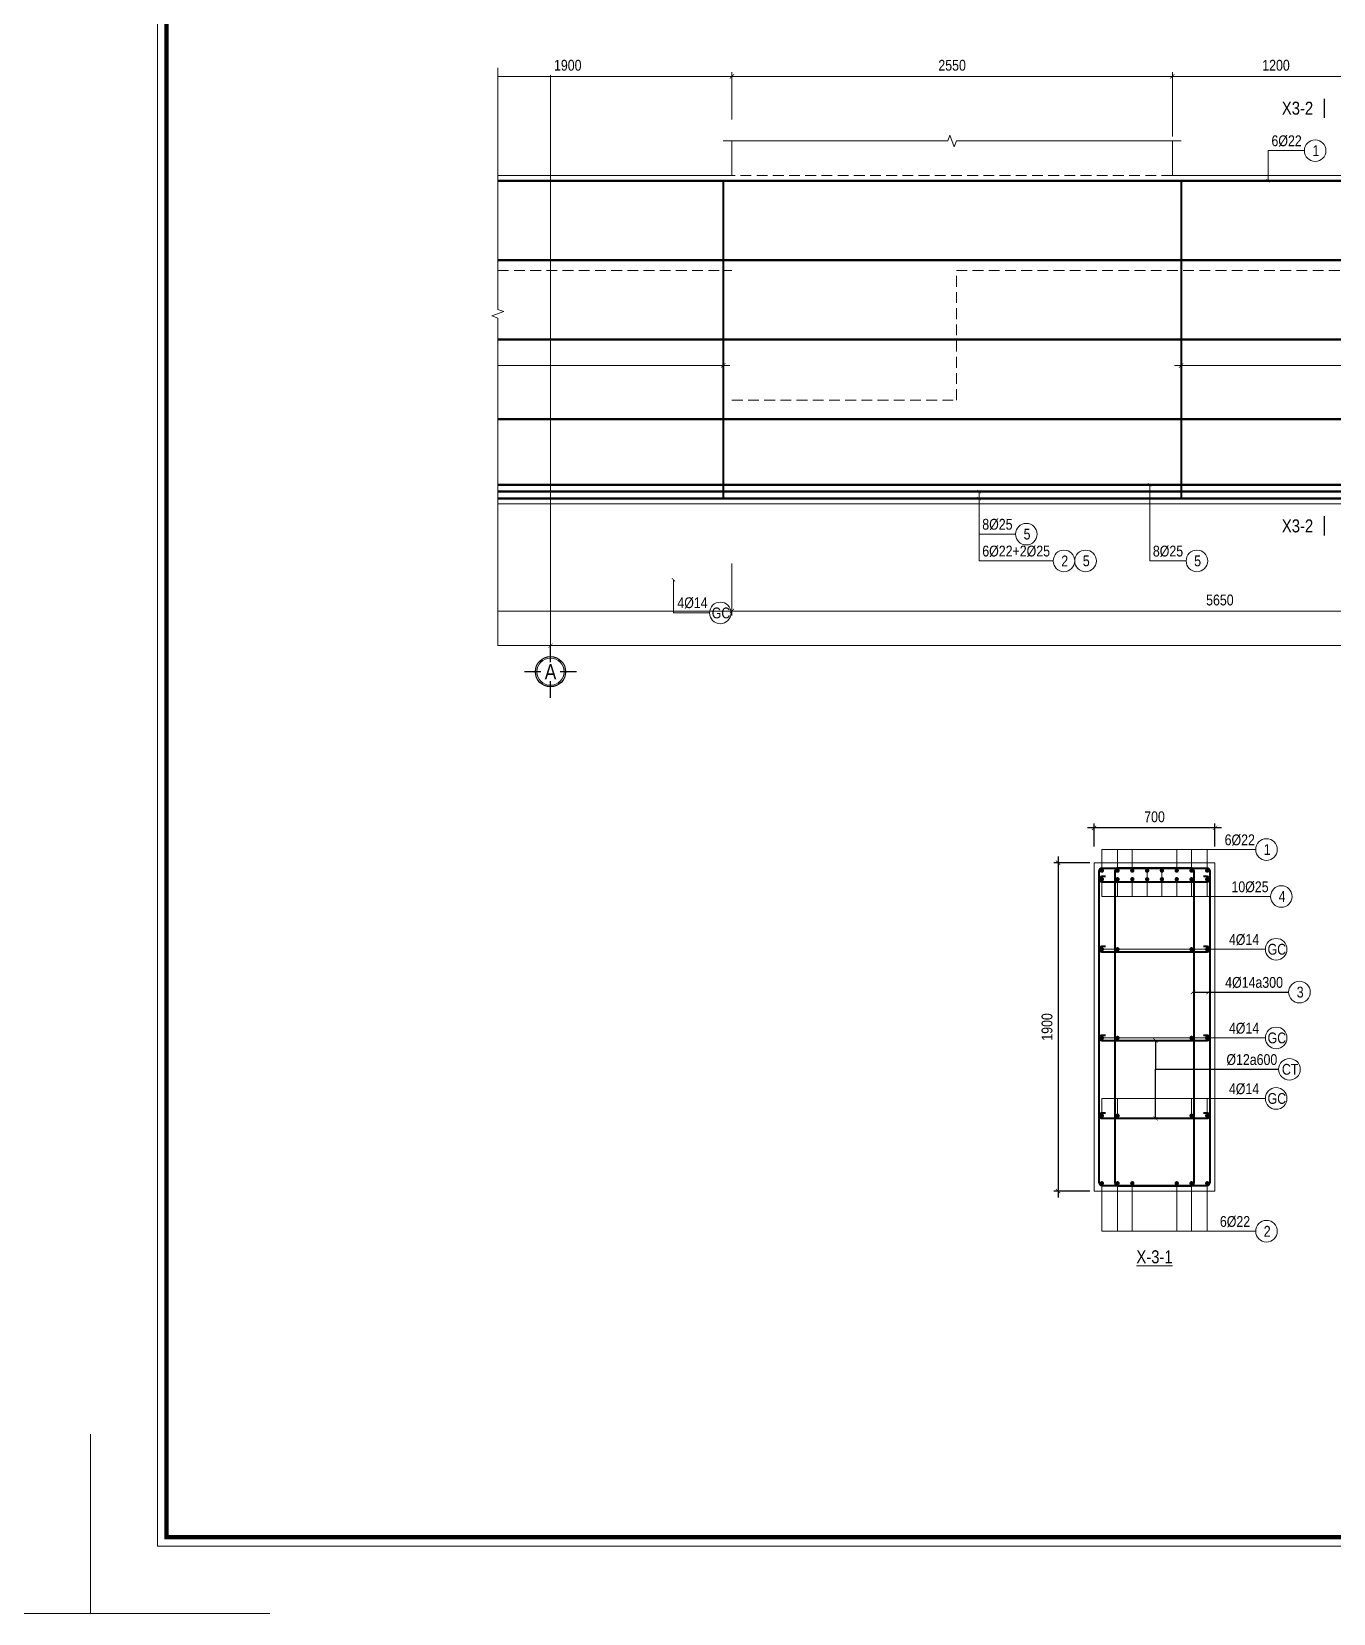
# Model space of a CAD drawing. Header units: millimetres. Extents: x 3014920 to 3563667, y -1638653 to -1356471.
# Drawn here: x 3040061 to 3047597, y -1601326 to -1592170 of the extents above; entities that cross this region are included whole.
import ezdxf
from ezdxf.enums import TextEntityAlignment as Align
from ezdxf.xclip import XClip

# ---------------------------------------------------------------- set-up
doc = ezdxf.new("R2010")
doc.units = ezdxf.units.MM
doc.header["$MEASUREMENT"] = 0
doc.header["$XCLIPFRAME"] = 0
doc.header["$PDMODE"] = 2
for name, pattern in [('6 TANG DIEN HINH 14-15$0$ACAD_ISO10W100', [18, 12, -3, 0, -3]), ('ACAD_ISO04W100', [30, 24, -3, 0, -3]), ('HIDDEN', [0.375, 0.25, -0.125])]:
    doc.linetypes.add(name, pattern=pattern)
doc.layers.get('0').update_dxf_attribs({"lineweight": 9})
doc.layers.get('Defpoints').update_dxf_attribs({"color": 10, "lineweight": 0})
for name, color, linetype, lineweight in [('2', 2, 'Continuous', 20), ('CDAI', 21, 'Continuous', 40), ('CTHEP', 50, 'Continuous', 50), ('DBAO', 90, 'Continuous', 13), ('DGIONG', 130, 'Continuous', 13), ('KTH', 154, 'Continuous', 9), ('Net khuat', 8, 'HIDDEN', 13), ('TEXT', 7, 'Continuous', 15), ('TRUC', 251, 'ACAD_ISO04W100', 9)]:
    doc.layers.add(name, color=color, linetype=linetype, lineweight=lineweight)
doc.layers.add('8', color=8, linetype='Continuous')
doc.styles.add('HELVECONDENSE', font='VHELVCN_0.TTF')
doc.styles.add('Star-HelCon', font='VHELVCN_0.TTF')
doc.styles.add('TTP-HelCon', font='VHELVCN_0.TTF')
doc.styles.add('VNI-HELVE-CONDENSE', font='VHELVCN_0.TTF')
doc.dimstyles.new('kc-25', dxfattribs={"dimtxt": 62.5, "dimasz": 20, "dimexe": 20, "dimexo": 50, "dimgap": 25, "dimtad": 3, "dimdec": 0, "dimzin": 0, "dimdsep": 46, "dimtxsty": 'VNI-HELVE-CONDENSE', "dimblk": 'DIM', "dimcen": 2.5, "dimclrd": 256, "dimclre": 154, "dimclrt": 7, "dimaunit": 1, "dimadec": 0, "dimazin": 0, "dimtfac": 1, "dimtdec": 0, "dimtix": 1, "dimtmove": 0, "dimatfit": 3, "dimldrblk": 'DOT', "dimfxl": 1, "dimtolj": 1, "dimtzin": 0, "dimarcsym": 0})
doc.dimstyles.new('TTP-25', dxfattribs={"dimscale": 25, "dimtxt": 2.5, "dimasz": 1, "dimexe": 1, "dimexo": 1, "dimgap": 0.09, "dimtad": 0, "dimdec": 4, "dimrnd": 1, "dimzin": 9, "dimdsep": 46, "dimtxsty": 'TTP-HelCon', "dimblk": 'ARCHTICK', "dimcen": 0.09, "dimdle": 1.5, "dimclrd": 256, "dimclre": 256, "dimclrt": 7, "dimadec": 0, "dimazin": 0, "dimtfac": 1, "dimtdec": 4, "dimtmove": 0, "dimatfit": 3, "dimldrblk": 'ARCHTICK', "dimfxl": 1, "dimtvp": 1, "dimtolj": 1, "dimtzin": 0, "dimarcsym": 0})

# ---------------------------------------------------------------- blocks, each defined once
blk = doc.blocks.new('_ArchTick')
at = {"color": 0, "linetype": 'ByBlock', "const_width": 0.15}
blk.add_lwpolyline([(-0.5, -0.5), (0.5, 0.5)], dxfattribs=at)
blk = doc.blocks.new('*D1165')
at = {"layer": 'Defpoints', "color": 0, "transparency": 16777216}
for p in [(46.7, -473.4), (10946.7, -473.4), (46.7, -974.4)]:
    blk.add_point(p, dxfattribs=at)
at = {"layer": 'KTH', "lineweight": -2, "transparency": 16777216}
for p, q in [((46.7, -498.4), (46.7, -999.4)), ((10946.7, -498.4), (10946.7, -999.4)), ((10984.2, -974.4), (9.2, -974.4))]:
    blk.add_line(p, q, dxfattribs=at)
at = {"layer": 'KTH', "lineweight": -2, "transparency": 16777216, "xscale": 25, "yscale": 25, "zscale": 25, "rotation": 180}
blk.add_blockref('_ArchTick', (46.7, -974.4), dxfattribs=at)
at = {"layer": 'KTH', "lineweight": -2, "transparency": 16777216, "xscale": 25, "yscale": 25, "zscale": 25}
blk.add_blockref('_ArchTick', (10946.7, -974.4), dxfattribs=at)
at = {"layer": 'KTH', "color": 7, "transparency": 16777216, "insert": (5496.7, -910.5), "char_height": 62.5, "attachment_point": 5, "style": 'TTP-HelCon'}
blk.add_mtext('\\A1;10900', dxfattribs=at)
blk = doc.blocks.new('dau truc')
blk.add_circle((0, 0), 180)
at = {"layer": '8'}
for p, q in [((0, 127), (0, 345)), ((-127, 0), (-345, 0)), ((0, -345), (0, -127)), ((345, 0), (127, 0))]:
    blk.add_line(p, q, dxfattribs=at)
blk.add_circle((0, 0), 200, dxfattribs=at)
at = {"layer": 'TEXT', "style": 'HELVECONDENSE'}
blk.add_attdef('A', text='', height=233, dxfattribs=at).set_placement((0, 0), align=Align.MIDDLE)
blk = doc.blocks.new('*D1176')
at = {"layer": 'Defpoints', "color": 0, "transparency": 16777216}
for p in [(8196.7, 1144.2), (11946.7, 1144.2), (8196.7, 647)]:
    blk.add_point(p, dxfattribs=at)
at = {"layer": 'KTH', "lineweight": -2, "transparency": 16777216}
for p, q in [((8196.7, 1119.2), (8196.7, 622)), ((11946.7, 1119.2), (11946.7, 622)), ((11984.2, 647), (8159.2, 647))]:
    blk.add_line(p, q, dxfattribs=at)
at = {"layer": 'KTH', "lineweight": -2, "transparency": 16777216, "xscale": 25, "yscale": 25, "zscale": 25, "rotation": 180}
blk.add_blockref('_ArchTick', (8196.7, 647), dxfattribs=at)
at = {"layer": 'KTH', "lineweight": -2, "transparency": 16777216, "xscale": 25, "yscale": 25, "zscale": 25}
blk.add_blockref('_ArchTick', (11946.7, 647), dxfattribs=at)
at = {"layer": 'KTH', "color": 7, "transparency": 16777216, "insert": (10071.7, 717), "char_height": 62.5, "attachment_point": 5, "style": 'TTP-HelCon'}
blk.add_mtext('\\A1;4Þ14a250-3', dxfattribs=at)
blk = doc.blocks.new('*D1177')
at = {"layer": 'Defpoints', "color": 0, "transparency": 16777216}
for p in [(11996.7, 2321), (10096.7, 2047), (11996.7, 2047)]:
    blk.add_point(p, dxfattribs=at)
at = {"layer": 'KTH', "lineweight": -2, "transparency": 16777216}
for p, q in [((10059.2, 2321), (12034.2, 2321)), ((10096.7, 2072), (10096.7, 2346)), ((11996.7, 2072), (11996.7, 2346))]:
    blk.add_line(p, q, dxfattribs=at)
at = {"layer": 'KTH', "lineweight": -2, "transparency": 16777216, "xscale": 25, "yscale": 25, "zscale": 25, "rotation": 180}
blk.add_blockref('_ArchTick', (10096.7, 2321), dxfattribs=at)
at = {"layer": 'KTH', "lineweight": -2, "transparency": 16777216, "xscale": 25, "yscale": 25, "zscale": 25}
blk.add_blockref('_ArchTick', (11996.7, 2321), dxfattribs=at)
at = {"layer": 'KTH', "color": 7, "transparency": 16777216, "insert": (11046.7, 2384.9), "char_height": 62.5, "attachment_point": 5, "style": 'TTP-HelCon'}
blk.add_mtext('\\A1;1900', dxfattribs=at)
blk = doc.blocks.new('*D1179')
at = {"layer": 'Defpoints', "color": 0, "transparency": 16777216}
for p in [(14596.7, 1119.2), (17646.7, 1144.2), (17646.7, 647)]:
    blk.add_point(p, dxfattribs=at)
at = {"layer": 'KTH', "lineweight": -2, "transparency": 16777216}
for p, q in [((17646.7, 1119.2), (17646.7, 622)), ((14596.7, 1094.2), (14596.7, 622)), ((14559.2, 647), (17684.2, 647))]:
    blk.add_line(p, q, dxfattribs=at)
at = {"layer": 'KTH', "lineweight": -2, "transparency": 16777216, "xscale": 25, "yscale": 25, "zscale": 25, "rotation": 180}
blk.add_blockref('_ArchTick', (14596.7, 647), dxfattribs=at)
at = {"layer": 'KTH', "lineweight": -2, "transparency": 16777216, "xscale": 25, "yscale": 25, "zscale": 25}
blk.add_blockref('_ArchTick', (17646.7, 647), dxfattribs=at)
at = {"layer": 'KTH', "color": 7, "transparency": 16777216, "insert": (16121.7, 717), "char_height": 62.5, "attachment_point": 5, "style": 'TTP-HelCon'}
blk.add_mtext('\\A1;4Þ14a150-3', dxfattribs=at)
blk = doc.blocks.new('*D1181')
at = {"layer": 'Defpoints', "color": 0, "transparency": 16777216}
for p in [(8196.7, -473.4), (11996.7, -473.4), (8196.7, -774.4)]:
    blk.add_point(p, dxfattribs=at)
at = {"layer": 'KTH', "lineweight": -2, "transparency": 16777216}
for p, q in [((8196.7, -498.4), (8196.7, -799.4)), ((11996.7, -498.4), (11996.7, -799.4)), ((12034.2, -774.4), (8159.2, -774.4))]:
    blk.add_line(p, q, dxfattribs=at)
at = {"layer": 'KTH', "lineweight": -2, "transparency": 16777216, "xscale": 25, "yscale": 25, "zscale": 25, "rotation": 180}
blk.add_blockref('_ArchTick', (8196.7, -774.4), dxfattribs=at)
at = {"layer": 'KTH', "lineweight": -2, "transparency": 16777216, "xscale": 25, "yscale": 25, "zscale": 25}
blk.add_blockref('_ArchTick', (11996.7, -774.4), dxfattribs=at)
at = {"layer": 'KTH', "color": 7, "transparency": 16777216, "insert": (10096.7, -710.6), "char_height": 62.5, "attachment_point": 5, "style": 'TTP-HelCon'}
blk.add_mtext('\\A1;3800', dxfattribs=at)
blk = doc.blocks.new('*D1182')
at = {"layer": 'Defpoints', "color": 0, "transparency": 16777216}
for p in [(17646.7, -123), (11996.7, -473.4), (11996.7, -774.4)]:
    blk.add_point(p, dxfattribs=at)
at = {"layer": 'KTH', "lineweight": -2, "transparency": 16777216}
for p, q in [((17646.7, -148), (17646.7, -799.4)), ((11996.7, -498.4), (11996.7, -799.4)), ((17684.2, -774.4), (11959.2, -774.4))]:
    blk.add_line(p, q, dxfattribs=at)
at = {"layer": 'KTH', "lineweight": -2, "transparency": 16777216, "xscale": 25, "yscale": 25, "zscale": 25, "rotation": 180}
blk.add_blockref('_ArchTick', (11996.7, -774.4), dxfattribs=at)
at = {"layer": 'KTH', "lineweight": -2, "transparency": 16777216, "xscale": 25, "yscale": 25, "zscale": 25}
blk.add_blockref('_ArchTick', (17646.7, -774.4), dxfattribs=at)
at = {"layer": 'KTH', "color": 7, "transparency": 16777216, "insert": (14821.7, -710.6), "char_height": 62.5, "attachment_point": 5, "style": 'TTP-HelCon'}
blk.add_mtext('\\A1;5650', dxfattribs=at)
blk = doc.blocks.new('*D1184')
at = {"layer": 'Defpoints', "color": 0, "transparency": 16777216}
for p in [(10946.7, -473.4), (23196.7, -473.4), (23196.7, -974.4)]:
    blk.add_point(p, dxfattribs=at)
at = {"layer": 'KTH', "lineweight": -2, "transparency": 16777216}
for p, q in [((10946.7, -498.4), (10946.7, -999.4)), ((23196.7, -498.4), (23196.7, -999.4)), ((10909.2, -974.4), (23234.2, -974.4))]:
    blk.add_line(p, q, dxfattribs=at)
at = {"layer": 'KTH', "lineweight": -2, "transparency": 16777216, "xscale": 25, "yscale": 25, "zscale": 25, "rotation": 180}
blk.add_blockref('_ArchTick', (10946.7, -974.4), dxfattribs=at)
at = {"layer": 'KTH', "lineweight": -2, "transparency": 16777216, "xscale": 25, "yscale": 25, "zscale": 25}
blk.add_blockref('_ArchTick', (23196.7, -974.4), dxfattribs=at)
at = {"layer": 'KTH', "color": 7, "transparency": 16777216, "insert": (17071.7, -910.5), "char_height": 62.5, "attachment_point": 5, "style": 'TTP-HelCon'}
blk.add_mtext('\\A1;12250', dxfattribs=at)
blk = doc.blocks.new('MC')
at = {"layer": 'CTHEP', "const_width": 10, "elevation": 0}
blk.add_lwpolyline([(36, 150), (36, 0)], dxfattribs=at)
at = {"layer": 'TEXT', "style": 'TTP-HelCon'}
blk.add_attdef('A', text='', height=100, dxfattribs=at).set_placement((-50, 26), align=Align.RIGHT)
blk = doc.blocks.new('DIM')
h = blk.add_hatch(color=1)
h.paths.add_polyline_path([(0.49, 0.29, 1), (0.29, 0.49), (-0.19, 0), (0.19, 0)])
h.paths.add_polyline_path([(0.19, 0), (-0.19, 0), (-0.49, -0.29, 1), (-0.29, -0.49)])
at = {"color": 9}
for p, q in [((-0.19, 0), (-1.5, 0)), ((0.19, 0), (1.5, 0))]:
    blk.add_line(p, q, dxfattribs=at)
at = {"color": 1}
for p, q in [((-0.49, -0.29), (0.29, 0.49)), ((-0.29, -0.49), (0.49, 0.29)), ((-0.19, 0), (0.19, 0))]:
    blk.add_line(p, q, dxfattribs=at)
blk.add_arc((-0.39, -0.39), 0.138, 135, 315, dxfattribs=at)
blk = doc.blocks.new('*D1190')
at = {"layer": 'Defpoints', "color": 0, "transparency": 16777216}
for p in [(14546.7, 2321), (11996.7, 2047), (14546.7, 1947)]:
    blk.add_point(p, dxfattribs=at)
at = {"layer": 'KTH', "lineweight": -2, "transparency": 16777216}
for p, q in [((11959.2, 2321), (14584.2, 2321)), ((11996.7, 2072), (11996.7, 2346)), ((14546.7, 1972), (14546.7, 2346))]:
    blk.add_line(p, q, dxfattribs=at)
at = {"layer": 'KTH', "lineweight": -2, "transparency": 16777216, "xscale": 25, "yscale": 25, "zscale": 25, "rotation": 180}
blk.add_blockref('_ArchTick', (11996.7, 2321), dxfattribs=at)
at = {"layer": 'KTH', "lineweight": -2, "transparency": 16777216, "xscale": 25, "yscale": 25, "zscale": 25}
blk.add_blockref('_ArchTick', (14546.7, 2321), dxfattribs=at)
at = {"layer": 'KTH', "color": 7, "transparency": 16777216, "insert": (13271.7, 2384.9), "char_height": 62.5, "attachment_point": 5, "style": 'TTP-HelCon'}
blk.add_mtext('\\A1;2550', dxfattribs=at)
blk = doc.blocks.new('*D1191')
at = {"layer": 'Defpoints', "color": 0, "transparency": 16777216}
for p in [(15746.7, 2321), (14546.7, 1947), (15746.7, 1909.3)]:
    blk.add_point(p, dxfattribs=at)
at = {"layer": 'KTH', "lineweight": -2, "transparency": 16777216}
for p, q in [((14509.2, 2321), (15784.2, 2321)), ((14546.7, 1972), (14546.7, 2346)), ((15746.7, 1934.3), (15746.7, 2346))]:
    blk.add_line(p, q, dxfattribs=at)
at = {"layer": 'KTH', "lineweight": -2, "transparency": 16777216, "xscale": 25, "yscale": 25, "zscale": 25, "rotation": 180}
blk.add_blockref('_ArchTick', (14546.7, 2321), dxfattribs=at)
at = {"layer": 'KTH', "lineweight": -2, "transparency": 16777216, "xscale": 25, "yscale": 25, "zscale": 25}
blk.add_blockref('_ArchTick', (15746.7, 2321), dxfattribs=at)
at = {"layer": 'KTH', "color": 7, "transparency": 16777216, "insert": (15146.7, 2384.9), "char_height": 62.5, "attachment_point": 5, "style": 'TTP-HelCon'}
blk.add_mtext('\\A1;1200', dxfattribs=at)
blk = doc.blocks.new('*D335')
at = {"layer": 'Defpoints', "color": 0, "ltscale": 500, "transparency": 16777216}
for p in [(3046211.6, -1596981.9), (3046003.3, -1598881.9), (3046211.6, -1598881.9)]:
    blk.add_point(p, dxfattribs=at)
at = {"layer": 'KTH', "lineweight": -2, "ltscale": 500, "transparency": 16777216}
for p, q in [((3046186.6, -1596981.9), (3045978.3, -1596981.9)), ((3046003.3, -1596944.4), (3046003.3, -1598919.4)), ((3046186.6, -1598881.9), (3045978.3, -1598881.9))]:
    blk.add_line(p, q, dxfattribs=at)
at = {"layer": 'KTH', "lineweight": -2, "ltscale": 500, "transparency": 16777216, "xscale": 25, "yscale": 25, "zscale": 25}
for p, rotation in [((3046003.3, -1596981.9), 90), ((3046003.3, -1598881.9), 270)]:
    blk.add_blockref('_ArchTick', p, dxfattribs=dict(at, rotation=rotation))
at = {"layer": 'KTH', "color": 7, "ltscale": 500, "transparency": 16777216, "insert": (3045939.5, -1597931.9), "char_height": 62.5, "attachment_point": 5, "rotation": 90, "style": 'TTP-HelCon'}
blk.add_mtext('\\A1;1900', dxfattribs=at)
blk = doc.blocks.new('*D336')
at = {"layer": 'Defpoints', "color": 0, "ltscale": 500, "transparency": 16777216}
for p in [(3046211.6, -1596779.6), (3046211.6, -1596912.9), (3046911.6, -1596912.9)]:
    blk.add_point(p, dxfattribs=at)
at = {"layer": 'KTH', "lineweight": -2, "ltscale": 500, "transparency": 16777216}
for p, q in [((3046949.1, -1596779.6), (3046174.1, -1596779.6)), ((3046211.6, -1596887.9), (3046211.6, -1596754.6)), ((3046911.6, -1596887.9), (3046911.6, -1596754.6))]:
    blk.add_line(p, q, dxfattribs=at)
at = {"layer": 'KTH', "lineweight": -2, "ltscale": 500, "transparency": 16777216, "xscale": 25, "yscale": 25, "zscale": 25, "rotation": 180}
blk.add_blockref('_ArchTick', (3046211.6, -1596779.6), dxfattribs=at)
at = {"layer": 'KTH', "lineweight": -2, "ltscale": 500, "transparency": 16777216, "xscale": 25, "yscale": 25, "zscale": 25}
blk.add_blockref('_ArchTick', (3046911.6, -1596779.6), dxfattribs=at)
at = {"layer": 'KTH', "color": 7, "ltscale": 500, "transparency": 16777216, "insert": (3046561.6, -1596715.8), "char_height": 62.5, "attachment_point": 5, "style": 'TTP-HelCon'}
blk.add_mtext('\\A1;700', dxfattribs=at)
blk = doc.blocks.new('CHG_XX_Khung ten')
blk.add_lwpolyline([(15, 579), (826, 579), (826, 15), (15, 15)], close=True)
at = {"color": 4, "linetype": 'Continuous', "const_width": 1}
blk.add_lwpolyline([(17, 577), (824, 577), (824, 17), (17, 17)], close=True, dxfattribs=at)
at = {"layer": 'Defpoints', "color": 1, "ltscale": 2}
for points in [[(40.06, 0), (0, 0), (0, 40)], [(800.94, 0), (841, 0), (841, 40)]]:
    blk.add_lwpolyline(points, dxfattribs=at)
blk = doc.blocks.new('2X-3')
at = {"layer": 'CDAI', "elevation": 0}
for points in [[(11946.71653, 1717.04124), (11946.71653, -122.95875)], [(14596.71653, 1717.04124), (14596.71653, -122.95875)]]:
    blk.add_lwpolyline(points, dxfattribs=at)
at = {"layer": 'CTHEP'}
for p, q in [((23866.71795, 1257.04128), (101.25775, 1257.04127)), ((23866.71795, 797.04128), (101.25775, 797.04127)), ((23866.71795, 337.04128), (101.25775, 337.04127))]:
    blk.add_line(p, q, dxfattribs=at)
at = {"layer": 'CTHEP', "elevation": 0}
for points in [[(71.25775, 1717.04127), (71.25775, 1717.04127), (23864.67004, 1717.04127)], [(71.25775, -122.95873), (23866.71795, -122.95872), (23866.71795, 577.04128)], [(8196.71653, -42.95876), (17646.70925, -42.95876)], [(8196.71653, -82.95876), (17646.70925, -82.95876)]]:
    blk.add_lwpolyline(points, dxfattribs=at)
at = {"layer": 'DBAO', "linetype": 'Continuous'}
for p, q in [((11996.71653, 1947.04125), (11996.71653, 1747.04125)), ((14546.71653, 1947.04125), (14546.71653, 1747.04125)), ((346.716, 1747.04127), (11996.71653, 1747.04125)), ((14546.71653, 1747.04125), (23896.71795, 1747.04127))]:
    blk.add_line(p, q, dxfattribs=at)
at = {"layer": 'DBAO', "linetype": 'Continuous', "elevation": 0, "flags": 128}
blk.add_lwpolyline([(23896.71795, 1747.04127), (23896.71795, -152.95873), (46.716, -152.95873)], dxfattribs=at)
at = {"layer": 'DGIONG', "linetype": 'Continuous', "elevation": 0, "flags": 128}
blk.add_lwpolyline([(14596.71653, 1947.04125), (13296.71664, 1947.04125), (13284.21664, 1912.69778), (13259.21664, 1981.38471), (13246.71664, 1947.04125), (11946.71675, 1947.04125)], dxfattribs=at)
at = {"layer": 'DGIONG'}
for centre in [(15373.39771, 1890.96861), (13701.2375, -328.96009), (13919.127, -483.94109), (14044.127, -483.94109), (14688.842, -483.94109), (11929.62383, -784.98697)]:
    blk.add_circle(centre, 62.5, dxfattribs=at)
at = {"layer": 'Net khuat', "ltscale": 250}
for p, q in [((10946.71816, 1747.04127), (10946.71816, 447.04127)), ((14546.71653, 1747.04125), (11996.71675, 1747.04125)), ((14546.70903, 1747.04125), (14546.71653, 1747.04125)), ((346.716, 1197.04127), (11996.72425, 1197.04125)), ((13296.71675, 1197.04125), (23196.71794, 1197.04127)), ((13296.71675, 447.04125), (13296.71675, 1197.04125)), ((11996.71675, 447.04125), (13296.71675, 447.04125))]:
    blk.add_line(p, q, dxfattribs=at)
at = {"layer": 'TRUC', "linetype": '6 TANG DIEN HINH 14-15$0$ACAD_ISO10W100', "ltscale": 1250, "elevation": 0}
blk.add_lwpolyline([(10946.71794, 2328.84443), (10946.71794, -811.60016)], dxfattribs=at)
at = {"xscale": 0.75, "yscale": 0.75, "zscale": 0.75}
blk.add_blockref('MC', (15399.49931, 2079.85061), dxfattribs=at).add_auto_attribs({'A': 'X3-2'})
ref = blk.add_blockref('MC', (15399.49931, -224.5168), dxfattribs=dict(xscale=-0.75, yscale=0.75, zscale=0.75, rotation=180))
ref.add_attrib('A', 'X3-2', dxfattribs={"layer": 'TEXT', "height": 75, "style": 'TTP-HelCon'}).set_placement((15361.99931, -318.64723), align=Align.RIGHT)
at = {"layer": '2', "ltscale": 300}
ref = blk.add_blockref('dau truc', (10946.71794, -1125.24676), dxfattribs=dict(at, xscale=0.4367131295148283, yscale=0.4367131295148283, zscale=0.4367131295148283))
ref.add_attrib('A', 'A', dxfattribs={"layer": 'TEXT', "height": 87.5, "style": 'HELVECONDENSE'}).set_placement((10946.71794, -1125.24676), align=Align.MIDDLE)
at = {"layer": 'TEXT', "style": 'TTP-HelCon'}
for s, p in [('6Þ22', (15120.40948, 1916.82155, 0)), ('8Þ25', (13446.31913, -303.10715, 0)), ('6Þ22+2Þ25', (13446.31913, -458.08815, 0)), ('8Þ25', (14433.92363, -458.08815, 0)), ('4Þ14', (11681.1356, -757.08992, 0))]:
    blk.add_text(s, height=62.5, dxfattribs=at).set_placement(p)
at = {"layer": 'TEXT', "style": 'Star-HelCon'}
for s, p in [('1', (15377.56438, 1890.96861)), ('5', (13705.40417, -328.96009)), ('2', (13923.29367, -483.94109)), ('5', (14048.29367, -483.94109)), ('5', (14693.00867, -483.94109)), ('GC', (11933.7905, -784.98697))]:
    blk.add_text(s, height=62.5, dxfattribs=at).set_placement(p, align=Align.MIDDLE)
at = {"layer": 'KTH'}
for base, p1, p2, picture, middle in [((11996.71653, 2321.04585), (10096.71653, 2047.04125), (11996.71653, 2047.04125), '*D1177', (11046.71653, 2384.87919)), ((14546.71653, 2321.04585), (11996.71653, 2047.04125), (14546.71653, 1947.04125), '*D1190', (13271.71653, 2384.87919)), ((15746.70925, 2321.04585), (14546.71653, 1947.04125), (15746.70925, 1909.30994), '*D1191', (15146.71289, 2384.87919)), ((11996.71653, -774.42652), (17646.70925, -122.95876), (11996.71653, -473.38225), '*D1182', (14821.71289, -710.59318)), ((8196.71653, -774.42652), (11996.71653, -473.38225), (8196.71653, -473.38225), '*D1181', (10096.71653, -710.59318)), ((23196.7179427519, -974.3822548524), (10946.7159953779, -473.3822548473), (23196.7179427519, -473.3822263819), '*D1184', (17071.7169690649, -910.5489215191))]:
    dim = blk.add_linear_dim(base=base, p1=p1, p2=p2, angle=180, dimstyle='TTP-25', override={"dimtmove": 1}, dxfattribs=at)
    dim.commit()
    dim.dimension.update_dxf_attribs({"geometry": picture, "text_midpoint": middle})
dim = blk.add_linear_dim(base=(8196.71653, 647.04124), p1=(11946.71653, 1144.17791), p2=(8196.71653, 1144.17791), angle=180, text='4Þ14a250-3', dimstyle='TTP-25', override={"dimtmove": 1}, dxfattribs=at)
dim.commit()
dim.dimension.update_dxf_attribs({"geometry": '*D1176', "text_midpoint": (10071.71653, 716.95791)})
dim = blk.add_linear_dim(base=(17646.70925, 647.04124), p1=(14596.71653, 1119.17791), p2=(17646.70925, 1144.17791), text='4Þ14a150-3', dimstyle='TTP-25', override={"dimtmove": 1}, dxfattribs=at)
dim.commit()
dim.dimension.update_dxf_attribs({"geometry": '*D1179', "text_midpoint": (16121.71289, 716.95791)})
dim = blk.add_linear_dim(base=(46.716, -974.38225), p1=(10946.716, -473.38225), p2=(46.716, -473.38223), dimstyle='TTP-25', override={"dimtmove": 1}, dxfattribs=at)
dim.commit()
dim.dimension.update_dxf_attribs({"geometry": '*D1165', "text_midpoint": (5496.716, -910.54892)})
at = {"layer": 'DGIONG'}
for points in [[(15101.89771, 1717.04127), (15101.89745, 1890.96861), (15310.89771, 1890.96861)], [(13427.80745, -82.95876), (13427.80709, -328.96009), (13638.7375, -328.96009)], [(14415.41195, -42.95876), (14415.41159, -483.94109), (14626.342, -483.94109)], [(13427.80741, -122.95875), (13427.80709, -483.94109), (13856.627, -483.94109)], [(11658.12383, -592.94272), (11658.12357, -784.98697), (11867.12383, -784.98697)]]:
    blk.add_leader(points, dimstyle='kc-25', override={"dimtad": 0, "dimldrblk": 'ArchTick', "dimfxl": 100, "dimarcsym": 1}, dxfattribs=at)

msp = doc.modelspace()

# ---------------------------------------------------------------- linework, layer by layer
at = {"layer": 'CDAI', "elevation": 0}
for points in [[(3046260.32806, -1597011.87319), (3046862.82806, -1597011.87319, -0.4142135624), (3046881.57806, -1597030.62319), (3046881.57806, -1598833.1232, -0.4142135624), (3046862.82806, -1598851.8732), (3046260.32806, -1598851.8732, -0.4142135624), (3046241.57806, -1598833.1232), (3046241.57806, -1597030.62319, -0.4142135624)], [(3046772.11378, -1597011.87319), (3046351.04235, -1597011.8732, 0.4142135624), (3046332.29235, -1597030.6232), (3046332.29235, -1598833.1232, 0.4142135624), (3046351.04235, -1598851.8732), (3046772.11378, -1598851.8732, 0.4142135624), (3046790.86378, -1598833.1232), (3046790.86378, -1597030.62319, 0.4142135624)]]:
    msp.add_lwpolyline(points, format="xyb", close=True, dxfattribs=at)
msp.add_lwpolyline([(3046278.49806, -1597061.8732), (3046256.57806, -1597061.8732, 0.4142135624), (3046241.57806, -1597076.8732), (3046241.57806, -1597076.8732, 0.4142135624), (3046256.57806, -1597091.8732), (3046866.57806, -1597091.8732, 0.4142135624), (3046881.57806, -1597076.8732), (3046881.57806, -1597076.8732, 0.4142135624), (3046866.57806, -1597061.8732), (3046844.65807, -1597061.8732)], format="xyb", dxfattribs=at)
at = {"layer": 'CDAI'}
for points in [[(3046278.49806, -1597467.14312), (3046256.57806, -1597467.14312, 0.4142135624), (3046241.57806, -1597482.14312), (3046241.57806, -1597482.14312, 0.4142135624), (3046256.57806, -1597497.14312), (3046866.57806, -1597497.14312, 0.4142135624), (3046881.57806, -1597482.14312), (3046881.57806, -1597482.14312, 0.4142135624), (3046866.57806, -1597467.14312), (3046844.65807, -1597467.14312)], [(3046278.49806, -1597980.47645), (3046256.57806, -1597980.47645, 0.4142135624), (3046241.57806, -1597995.47645), (3046241.57806, -1597995.47645, 0.4142135624), (3046256.57806, -1598010.47645), (3046866.57806, -1598010.47645, 0.4142135624), (3046881.57806, -1597995.47645), (3046881.57806, -1597995.47645, 0.4142135624), (3046866.57806, -1597980.47645), (3046844.65807, -1597980.47645)], [(3046278.49806, -1598430.80979), (3046256.57806, -1598430.80979, 0.4142135624), (3046241.57806, -1598445.80979), (3046241.57806, -1598445.80979, 0.4142135624), (3046256.57806, -1598460.80979), (3046866.57806, -1598460.80979, 0.4142135624), (3046881.57806, -1598445.80979), (3046881.57806, -1598445.80979, 0.4142135624), (3046866.57806, -1598430.80979), (3046844.65807, -1598430.80979)]]:
    msp.add_lwpolyline(points, format="xyb", dxfattribs=at)
at = {"layer": 'CTHEP', "const_width": 12.5, "elevation": 0}
for points in [[(3046250.32806, -1597026.87319, 1), (3046262.82806, -1597026.87319, 1)], [(3046250.32806, -1597076.87319, 1), (3046262.82806, -1597076.87319, 1)], [(3046341.04235, -1597026.8732, -1), (3046353.54235, -1597026.8732, -1)], [(3046341.04235, -1597076.8732, -1), (3046353.54235, -1597076.8732, -1)], [(3046426.75664, -1597026.8732, -1), (3046439.25664, -1597026.8732, -1)], [(3046426.75664, -1597076.8732, -1), (3046439.25664, -1597076.8732, -1)], [(3046512.47092, -1597026.8732, -1), (3046524.97092, -1597026.8732, -1)], [(3046610.68521, -1597026.8732, 1), (3046598.18521, -1597026.8732, 1)], [(3046696.39949, -1597026.8732, 1), (3046683.89949, -1597026.8732, 1)], [(3046696.39949, -1597076.8732, 1), (3046683.89949, -1597076.8732, 1)], [(3046782.11378, -1597026.8732, 1), (3046769.61378, -1597026.8732, 1)], [(3046782.11378, -1597076.8732, 1), (3046769.61378, -1597076.8732, 1)], [(3046860.32806, -1597026.87319, 1), (3046872.82806, -1597026.87319, 1)], [(3046860.32806, -1597076.87319, 1), (3046872.82806, -1597076.87319, 1)], [(3046250.32806, -1598836.8732, 1), (3046262.82806, -1598836.8732, 1)], [(3046341.04235, -1598836.8732, 1), (3046353.54235, -1598836.8732, 1)], [(3046426.75664, -1598836.8732, 1), (3046439.25664, -1598836.8732, 1)], [(3046696.39949, -1598836.8732, -1), (3046683.89949, -1598836.8732, -1)], [(3046782.11378, -1598836.8732, -1), (3046769.61378, -1598836.8732, -1)], [(3046860.32806, -1598836.8732, 1), (3046872.82806, -1598836.8732, 1)]]:
    msp.add_lwpolyline(points, format="xyb", close=True, dxfattribs=at)
at = {"layer": 'CTHEP', "const_width": 12.5}
for points in [[(3046512.47092, -1597076.8732, -1), (3046524.97092, -1597076.8732, -1)], [(3046610.68521, -1597076.8732, 1), (3046598.18521, -1597076.8732, 1)], [(3046250.32806, -1597482.14312, 1), (3046262.82806, -1597482.14312, 1)], [(3046341.04235, -1597482.14312, 1), (3046353.54235, -1597482.14312, 1)], [(3046769.61378, -1597482.14312, 1), (3046782.11378, -1597482.14312, 1)], [(3046860.32806, -1597482.14312, 1), (3046872.82806, -1597482.14312, 1)], [(3046250.32806, -1597995.47645, 1), (3046262.82806, -1597995.47645, 1)], [(3046341.04235, -1597995.47646, 1), (3046353.54235, -1597995.47646, 1)], [(3046769.61378, -1597995.47645, 1), (3046782.11378, -1597995.47645, 1)], [(3046860.32806, -1597995.47645, 1), (3046872.82806, -1597995.47645, 1)], [(3046250.32806, -1598445.80979, 1), (3046262.82806, -1598445.80979, 1)], [(3046341.04235, -1598445.80979, 1), (3046353.54235, -1598445.80979, 1)], [(3046769.61378, -1598445.80979, 1), (3046782.11378, -1598445.80979, 1)], [(3046860.32806, -1598445.80979, 1), (3046872.82806, -1598445.80979, 1)]]:
    msp.add_lwpolyline(points, format="xyb", close=True, dxfattribs=at)
at = {"layer": 'DBAO', "elevation": 0, "flags": 128}
for points in [[(3046211.57806, -1596981.8732), (3046911.57806, -1596981.8732)], [(3046911.57806, -1596981.8732), (3046911.57806, -1598881.8732), (3046211.57806, -1598881.8732), (3046211.57806, -1596981.8732)]]:
    msp.add_lwpolyline(points, dxfattribs=at)
at = {"layer": 'DGIONG'}
for p, q in [((3046256.57806, -1597026.87319), (3046256.57806, -1596905.1232)), ((3046256.57806, -1596905.1232), (3047147.17457, -1596905.1232)), ((3046347.29235, -1597026.8732), (3046347.29235, -1596905.1232)), ((3046433.00664, -1597026.8732), (3046433.00664, -1596905.1232)), ((3046690.14949, -1597026.8732), (3046690.14949, -1596905.1232)), ((3046775.86378, -1597026.8732), (3046775.86378, -1596905.1232)), ((3046866.57806, -1597026.87319), (3046866.57806, -1596905.1232)), ((3046256.57806, -1597076.8732), (3046256.57806, -1597176.8732)), ((3046347.29235, -1597076.8732), (3046347.29235, -1597176.8732)), ((3046433.00664, -1597076.8732), (3046433.00664, -1597176.8732)), ((3046518.72092, -1597026.8732), (3046518.72092, -1597176.8732)), ((3046604.43521, -1597026.8732), (3046604.43521, -1597176.8732)), ((3046690.14949, -1597076.8732), (3046690.14949, -1597176.8732)), ((3046775.86378, -1597076.8732), (3046775.86378, -1597176.8732)), ((3046866.57806, -1597076.8732), (3046866.57806, -1597176.8732)), ((3046256.57806, -1597176.8732), (3047233.32945, -1597176.8732)), ((3046256.57806, -1597482.14312), (3047203.13913, -1597482.14312)), ((3046256.57806, -1597995.47645), (3047203.13913, -1597995.47645)), ((3046256.57806, -1598345.80979), (3047203.13913, -1598345.80979)), ((3046256.57806, -1598445.80979), (3046256.57806, -1598345.80979)), ((3046347.29235, -1598445.80979), (3046347.29235, -1598345.80979)), ((3046775.86378, -1598445.80979), (3046775.86378, -1598345.80979)), ((3046866.57806, -1598445.80979), (3046866.57806, -1598345.80979)), ((3046256.57806, -1599114.27502), (3046256.57806, -1598836.8732)), ((3046347.29235, -1598836.8732), (3046347.29235, -1599114.27502)), ((3046433.00664, -1598836.8732), (3046433.00664, -1599114.27502)), ((3046690.14949, -1598836.8732), (3046690.14949, -1599114.27502)), ((3046775.86378, -1598836.8732), (3046775.86378, -1599114.27502)), ((3046866.57806, -1599114.27502), (3046866.57806, -1598836.8732)), ((3046256.57806, -1599114.27502), (3047147.17457, -1599114.27502))]:
    msp.add_line(p, q, dxfattribs=at)
at = {"layer": 'DGIONG', "linetype": 'Continuous', "elevation": 0, "flags": 128}
msp.add_lwpolyline([(3042760.12723, -1595724.70201), (3042760.12745, -1593828.27848), (3042725.78399, -1593815.77848), (3042794.47092, -1593790.77848), (3042760.12745, -1593778.27848), (3042760.12723, -1592379.27387)], dxfattribs=at)
at = {"layer": 'DGIONG'}
for centre in [(3047209.67457, -1596905.1232), (3047295.82945, -1597176.8732), (3047265.63913, -1597482.14312), (3047400.59252, -1597730.16373), (3047265.63913, -1597995.47645), (3047342.74202, -1598177.06958), (3047265.63913, -1598345.80979), (3047209.67457, -1599114.27502)]:
    msp.add_circle(centre, 62.5, dxfattribs=at)

# ---------------------------------------------------------------- block references
at = {"color": 5, "xscale": 25.92478421704392, "yscale": 25.92478421704392, "zscale": 25.92478421704392}
msp.add_blockref('CHG_XX_Khung ten', (3018598.62735, -1601326.46106), dxfattribs=at)
at = {"layer": 'DBAO'}
ref = msp.add_blockref('2X-3', (3032118.199, -1594750.31976), dxfattribs=at)
XClip(ref).set_block_clipping_path([(10641.9281671499, -1952.5921586859), (24676.9438666562, 2803.810720335)])

# ---------------------------------------------------------------- texts
at = {"layer": 'TEXT', "style": 'TTP-HelCon'}
for s, p in [('6Þ22', (3046967.5364, -1596880.1232)), ('10Þ25', (3047006.95018, -1597151.8732)), ('4Þ14', (3046992.30386, -1597457.14312)), ('4Þ14a300', (3046970.74422, -1597705.16373)), ('4Þ14', (3046992.30386, -1597970.47646)), ('Þ12a600', (3046977.6566, -1598152.06958)), ('4Þ14', (3046992.30386, -1598320.80979)), ('6Þ22', (3046940.0364, -1599089.27502))]:
    msp.add_text(s, height=62.5, dxfattribs=at).set_placement(p)
at = {"layer": 'TEXT', "style": 'Star-HelCon'}
for s, p in [('1', (3047213.84124, -1596905.1232)), ('4', (3047299.99611, -1597176.8732)), ('GC', (3047269.80579, -1597482.14312)), ('3', (3047404.75919, -1597730.16373)), ('GC', (3047269.80579, -1597995.47645)), ('CT', (3047346.90869, -1598177.06958)), ('GC', (3047269.80579, -1598345.80979)), ('2', (3047213.84124, -1599114.27502))]:
    msp.add_text(s, height=62.5, dxfattribs=at).set_placement(p, align=Align.MIDDLE)
at = {"layer": 'TEXT', "style": 'TTP-HelCon'}
msp.add_text('%%UX-3-1', height=75, dxfattribs=at).set_placement((3046561.57806, -1599299.86118), align=Align.CENTER)

# ---------------------------------------------------------------- dimensions: what is measured, and where the dimension line sits
at = {"layer": 'KTH', "ltscale": 500}
dim = msp.add_linear_dim(base=(3046211.57806, -1596779.6232), p1=(3046911.57806, -1596912.86125), p2=(3046211.57806, -1596912.86125), dimstyle='TTP-25', dxfattribs=at)
dim.commit()
dim.dimension.update_dxf_attribs({"geometry": '*D336', "text_midpoint": (3046561.57806, -1596715.78986)})
dim = msp.add_linear_dim(base=(3046003.34042, -1598881.8732), p1=(3046211.57806, -1596981.8732), p2=(3046211.57806, -1598881.8732), angle=90, dimstyle='TTP-25', dxfattribs=at)
dim.commit()
dim.dimension.update_dxf_attribs({"geometry": '*D335', "text_midpoint": (3045939.50709, -1597931.8732)})

# ---------------------------------------------------------------- leaders
at = {"layer": 'DGIONG'}
for points in [[(3046783.9514, -1597730.16373), (3047338.09252, -1597730.16373)], [(3046874.66569, -1597730.16373), (3047338.09252, -1597730.16373)], [(3046567.22224, -1598010.47645), (3046567.22224, -1598177.06958), (3047280.24202, -1598177.06958)], [(3046567.22224, -1598460.80979), (3046567.22224, -1598177.06958), (3047280.24202, -1598177.06958)]]:
    msp.add_leader(points, dimstyle='TTP-25', dxfattribs=at)

# ---------------------------------------------------------------- next in the draw order: block references
at = {"color": 5, "xscale": 25.92478421704392, "yscale": 25.92478421704392, "zscale": 25.92478421704392}
msp.add_blockref('CHG_XX_Khung ten', (3040401.37088, -1601326.46106), dxfattribs=at)

doc.saveas('drawing.dxf')
